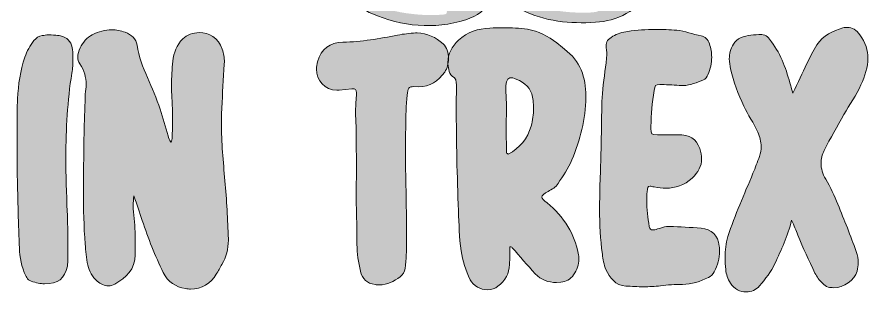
# Model space of a CAD drawing. Header units: inches. Extents: x 263 to 817, y -897 to -183.
# Drawn here: x 263 to 817, y -897 to -719 of the extents above; entities that cross this region are included whole.
import ezdxf

# ---------------------------------------------------------------- set-up
doc = ezdxf.new("R2010")
doc.units = ezdxf.units.IN
doc.header["$MEASUREMENT"] = 0
doc.layers.add('Layer 1', color=7, linetype='Continuous')

# ---------------------------------------------------------------- blocks, each defined once
blk = doc.blocks.new('block 5')
at = {"layer": 'Layer 1', "true_color": 0x231f20}
h = blk.add_hatch(color=250, dxfattribs=at)
h.dxf.hatch_style = 2
edge = h.paths.add_edge_path()
edge.add_spline(control_points=[(272.43, -890.33), (270.01, -889.44), (268.93, -886.93), (268.04, -884.6), (265.62, -878.78), (264.9, -872.51), (264.72, -866.33), (264.1, -850.39), (263.83, -834.45), (263.38, -818.96), (263.38, -818.96), (263.29, -789.49), (263.29, -789.49), (263.29, -783.58), (263.38, -777.67), (263.65, -771.76), (264.1, -762.54), (265.35, -753.49), (268.4, -744.72), (269.83, -740.78), (271.71, -737.2), (274.31, -733.97), (275.74, -732.18), (277.44, -731.1), (279.59, -730.75), (281.02, -730.48), (282.37, -730.3), (283.71, -730.3), (288.99, -730.3), (291.05, -730.66), (293.02, -731.37), (296.87, -732.72), (299.02, -735.76), (299.38, -739.88), (299.56, -741.85), (299.65, -743.91), (299.65, -745.88), (299.65, -749.02), (299.47, -752.15), (298.93, -755.1), (296.07, -773.2), (295.08, -791.37), (295.08, -809.56), (295.08, -821.38), (295.44, -833.2), (295.98, -845.02), (296.25, -850.39), (296.25, -855.86), (296.25, -861.23), (296.25, -861.23), (296.25, -877.53), (296.25, -877.53), (296.25, -878.51), (296.25, -879.59), (296.07, -880.48), (294.28, -888.81), (290.16, -892.03), (281.11, -892.03), (278.61, -892.03), (275.65, -891.41), (272.43, -890.33)], knot_values=[0, 0, 0, 0, 1, 1, 1, 2, 2, 2, 3, 3, 3, 4, 4, 4, 5, 5, 5, 6, 6, 6, 7, 7, 7, 8, 8, 8, 9, 9, 9, 10, 10, 10, 11, 11, 11, 12, 12, 12, 13, 13, 13, 14, 14, 14, 15, 15, 15, 16, 16, 16, 17, 17, 17, 18, 18, 18, 19, 19, 19, 20, 20, 20, 20], degree=3, periodic=1)
h = blk.add_hatch(color=250, dxfattribs=at)
h.dxf.hatch_style = 2
edge = h.paths.add_edge_path()
edge.add_spline(control_points=[(372.9, -895.17), (366.45, -894), (361.44, -890.96), (358.39, -884.69), (353.11, -873.76), (348.54, -862.57), (344.78, -850.93), (343.08, -845.56), (341.29, -840.18), (339.23, -834.9), (338.96, -837.05), (338.87, -839.11), (338.87, -841.17), (338.87, -843.94), (339.05, -846.72), (339.41, -849.5), (340.13, -855.32), (340.21, -861.05), (340.21, -866.87), (340.21, -866.87), (340.21, -873.14), (340.21, -873.14), (340.13, -882.72), (334.21, -888), (326.87, -892.21), (325.53, -893.02), (324.09, -893.38), (322.75, -893.38), (320.15, -893.38), (317.65, -892.12), (315.41, -890.33), (312.09, -887.65), (310.39, -883.89), (309.41, -879.86), (308.15, -875.38), (307.98, -870.72), (307.62, -866.15), (306.72, -854.78), (306.45, -843.41), (306.45, -831.94), (306.45, -820.57), (306.72, -809.11), (306.81, -797.73), (306.9, -789.67), (307.26, -781.7), (307.53, -773.64), (307.53, -773.64), (307.53, -770.78), (307.53, -770.78), (307.53, -770.78), (307.62, -768.72), (307.62, -768.72), (307.98, -766.57), (308.24, -764.51), (308.24, -762.54), (308.24, -757.88), (307.08, -753.4), (304.12, -749.11), (303.23, -747.76), (302.78, -746.24), (302.78, -744.63), (302.78, -742.66), (303.41, -740.6), (304.39, -738.72), (306.18, -735.13), (308.69, -731.91), (312.27, -730.12), (316.39, -728.06), (320.6, -726.99), (324.9, -726.99), (327.77, -726.99), (330.72, -727.43), (333.68, -728.6), (337.71, -730.03), (340.75, -732.9), (341.38, -736.93), (343.71, -751.79), (351.86, -764.42), (356.33, -778.48), (358.22, -784.21), (359.83, -790.12), (361.53, -795.94), (361.98, -797.29), (362.34, -798.63), (363.23, -799.97), (364.13, -798.99), (364.22, -797.91), (364.22, -796.84), (364.22, -796.84), (364.22, -795.49), (364.22, -795.49), (364.39, -791.73), (364.48, -787.97), (364.48, -784.12), (364.48, -779.91), (364.3, -775.7), (364.04, -771.4), (363.86, -768.63), (363.77, -765.85), (363.77, -762.99), (363.77, -757.79), (364.13, -752.51), (364.66, -747.31), (365.29, -741.85), (366.99, -736.84), (371.11, -732.81), (373.8, -730.21), (377.74, -728.78), (381.86, -728.78), (388.04, -728.78), (394.4, -732.09), (396.72, -739.61), (397.62, -742.3), (398.16, -745.08), (398.16, -747.85), (398.16, -747.85), (398.07, -749.29), (398.07, -749.29), (397.53, -758.87), (396.9, -768.36), (396.45, -777.85), (396.28, -781.17), (396.19, -784.39), (396.19, -787.61), (396.19, -800.15), (397.44, -812.6), (398.51, -825.05), (399.68, -837.59), (400.22, -850.21), (400.75, -862.84), (400.75, -862.84), (400.75, -863.74), (400.75, -863.74), (400.75, -869.29), (399.32, -874.57), (396.55, -879.41), (395.38, -881.56), (394.13, -883.7), (392.87, -885.85), (389.56, -891.77), (383.02, -895.44), (376.22, -895.44), (375.14, -895.44), (374.07, -895.35), (372.9, -895.17)], knot_values=[0, 0, 0, 0, 1, 1, 1, 2, 2, 2, 3, 3, 3, 4, 4, 4, 5, 5, 5, 6, 6, 6, 7, 7, 7, 8, 8, 8, 9, 9, 9, 10, 10, 10, 11, 11, 11, 12, 12, 12, 13, 13, 13, 14, 14, 14, 15, 15, 15, 16, 16, 16, 17, 17, 17, 18, 18, 18, 19, 19, 19, 20, 20, 20, 21, 21, 21, 22, 22, 22, 23, 23, 23, 24, 24, 24, 25, 25, 25, 26, 26, 26, 27, 27, 27, 28, 28, 28, 29, 29, 29, 30, 30, 30, 31, 31, 31, 32, 32, 32, 33, 33, 33, 34, 34, 34, 35, 35, 35, 36, 36, 36, 37, 37, 37, 38, 38, 38, 39, 39, 39, 40, 40, 40, 41, 41, 41, 42, 42, 42, 43, 43, 43, 44, 44, 44, 45, 45, 45, 46, 46, 46, 47, 47, 47, 48, 48, 48, 48], degree=3, periodic=1)
h = blk.add_hatch(color=250, dxfattribs=at)
h.dxf.hatch_style = 2
edge = h.paths.add_edge_path()
edge.add_spline(control_points=[(496.12, -892.48), (490.93, -891.68), (487.79, -888.99), (486.63, -883.89), (485.37, -878.06), (484.39, -872.24), (484.39, -866.33), (484.3, -854.33), (483.85, -842.33), (483.85, -830.78), (483.85, -830.78), (484.03, -819.05), (484.03, -819.05), (483.94, -805.88), (483.94, -793.79), (483.49, -781.61), (483.49, -781.61), (483.49, -779.55), (483.49, -779.55), (483.49, -775.79), (483.85, -772.03), (484.12, -768.36), (484.12, -768.36), (484.12, -767.82), (484.12, -767.82), (484.12, -765.94), (483.22, -765.23), (481.52, -765.23), (481.52, -765.23), (480.98, -765.23), (480.98, -765.23), (480.98, -765.23), (472.75, -766.12), (472.75, -766.12), (472.75, -766.12), (471.31, -766.21), (471.31, -766.21), (463.34, -766.21), (458.06, -759.94), (458.06, -752.51), (458.06, -750.9), (458.33, -749.29), (458.78, -747.67), (461.19, -739.43), (466.66, -735.05), (475.25, -734.96), (487.34, -734.78), (499.08, -732.72), (510.81, -730.39), (514.75, -729.67), (518.6, -729.22), (522.54, -728.95), (522.54, -728.95), (523.61, -728.95), (523.61, -728.95), (530.15, -728.95), (535.61, -732), (540.36, -736.12), (542.78, -738.18), (543.94, -741.94), (543.94, -745.7), (543.94, -748.84), (543.05, -752.15), (541.43, -754.39), (537.14, -760.3), (531.94, -763.97), (524.42, -763.97), (524.42, -763.97), (521.46, -763.88), (521.46, -763.88), (517.97, -763.88), (517.43, -764.96), (516.99, -769.34), (516.18, -776.15), (516.27, -783.14), (516.09, -789.94), (516, -794.78), (515.91, -799.52), (515.91, -804.36), (515.91, -822.54), (516.63, -840.63), (516.63, -858.81), (516.63, -863.65), (516.54, -868.39), (516.45, -873.23), (516.36, -876.18), (516.27, -879.05), (515.64, -882), (515.19, -884.24), (514.21, -886.12), (512.51, -887.38), (508.39, -890.51), (504.09, -892.75), (498.99, -892.75), (498.09, -892.75), (497.11, -892.66), (496.12, -892.48)], knot_values=[0, 0, 0, 0, 1, 1, 1, 2, 2, 2, 3, 3, 3, 4, 4, 4, 5, 5, 5, 6, 6, 6, 7, 7, 7, 8, 8, 8, 9, 9, 9, 10, 10, 10, 11, 11, 11, 12, 12, 12, 13, 13, 13, 14, 14, 14, 15, 15, 15, 16, 16, 16, 17, 17, 17, 18, 18, 18, 19, 19, 19, 20, 20, 20, 21, 21, 21, 22, 22, 22, 23, 23, 23, 24, 24, 24, 25, 25, 25, 26, 26, 26, 27, 27, 27, 28, 28, 28, 29, 29, 29, 30, 30, 30, 31, 31, 31, 32, 32, 32, 32], degree=3, periodic=1)
h = blk.add_hatch(color=250, dxfattribs=at)
h.dxf.hatch_style = 2
edge = h.paths.add_edge_path()
edge.add_spline(control_points=[(558, -889.35), (555.13, -883.35), (553.16, -877.08), (552.17, -870.54), (550.83, -861.94), (550.74, -853.26), (550.38, -844.57), (549.49, -822), (548.95, -799.43), (548.95, -776.87), (548.95, -776.87), (549.04, -762.81), (549.04, -762.81), (549.04, -760.48), (548.95, -758.24), (546.35, -756.98), (544.83, -756.18), (544.38, -754.39), (544.03, -752.78), (543.67, -751.17), (543.49, -749.64), (543.49, -748.21), (543.49, -742.57), (546.09, -737.82), (550.47, -733.7), (556.12, -728.51), (563.19, -726.09), (570.71, -725.82), (573.67, -725.73), (576.53, -725.64), (579.49, -725.64), (584.77, -725.64), (590.06, -725.91), (595.25, -726.63), (602.24, -727.61), (608.6, -731.19), (614.33, -735.4), (616.03, -736.66), (617.46, -738.27), (619.25, -739.52), (629.82, -747.04), (633.22, -757.97), (633.22, -769.97), (633.22, -769.97), (633.22, -770.96), (633.22, -770.96), (633.04, -785.02), (629.55, -798.54), (624.18, -811.53), (621.94, -817.08), (618.27, -821.82), (615.22, -826.84), (613.79, -829.35), (611.1, -830.51), (608.68, -831.94), (606, -833.47), (604.65, -834.45), (604.65, -835.62), (604.65, -836.6), (605.82, -837.76), (608.06, -839.47), (613.61, -843.67), (617.82, -848.96), (621.58, -854.87), (624.98, -860.24), (626.95, -866.06), (628.3, -872.15), (628.57, -873.41), (628.65, -874.66), (628.65, -875.83), (628.65, -879.5), (627.58, -882.99), (625.25, -886.21), (623.19, -889.08), (620.33, -890.69), (617.01, -890.96), (617.01, -890.96), (614.15, -891.14), (614.15, -891.14), (608.95, -891.14), (604.03, -889.62), (600.27, -885.5), (595.16, -879.94), (590.33, -874.21), (585.31, -868.57), (585.13, -868.3), (584.95, -867.95), (584.42, -867.95), (584.42, -867.95), (583.7, -868.03), (583.7, -868.03), (583.7, -868.03), (583.7, -873.68), (583.7, -873.68), (583.7, -875.64), (583.7, -877.53), (583.61, -879.5), (583.34, -885.32), (580.92, -889.88), (576.09, -893.65), (574.21, -895.17), (571.79, -895.89), (569.37, -895.89), (564.71, -895.89), (559.97, -893.38), (558, -889.35)], knot_values=[0, 0, 0, 0, 1, 1, 1, 2, 2, 2, 3, 3, 3, 4, 4, 4, 5, 5, 5, 6, 6, 6, 7, 7, 7, 8, 8, 8, 9, 9, 9, 10, 10, 10, 11, 11, 11, 12, 12, 12, 13, 13, 13, 14, 14, 14, 15, 15, 15, 16, 16, 16, 17, 17, 17, 18, 18, 18, 19, 19, 19, 20, 20, 20, 21, 21, 21, 22, 22, 22, 23, 23, 23, 24, 24, 24, 25, 25, 25, 26, 26, 26, 27, 27, 27, 28, 28, 28, 29, 29, 29, 30, 30, 30, 31, 31, 31, 32, 32, 32, 33, 33, 33, 34, 34, 34, 35, 35, 35, 35], degree=3, periodic=1)
edge = h.paths.add_edge_path()
edge.add_spline(control_points=[(597.67, -789.49), (598.74, -785.73), (599.19, -781.97), (599.19, -778.03), (599.19, -776.33), (599.1, -774.63), (598.92, -772.93), (598.47, -766.66), (595.34, -762.63), (589.97, -759.94), (587.64, -758.78), (585.94, -758.15), (584.59, -758.15), (582.18, -758.15), (581.28, -760.3), (581.19, -764.96), (581.19, -768.99), (581.64, -773.02), (581.64, -777.14), (581.64, -777.14), (581.46, -790.57), (581.46, -790.57), (581.46, -790.57), (581.55, -807.14), (581.55, -807.14), (582, -807.31), (582.44, -807.49), (582.8, -807.76), (590.24, -803.73), (595.34, -797.73), (597.67, -789.49)], knot_values=[0, 0, 0, 0, 1, 1, 1, 2, 2, 2, 3, 3, 3, 4, 4, 4, 5, 5, 5, 6, 6, 6, 7, 7, 7, 8, 8, 8, 9, 9, 9, 10, 10, 10, 10], degree=3, periodic=1)
h = blk.add_hatch(color=250, dxfattribs=at)
h.dxf.hatch_style = 2
edge = h.paths.add_edge_path()
edge.add_spline(control_points=[(659.19, -893.47), (652.38, -893.02), (648.8, -888.18), (646.29, -882.72), (644.86, -879.59), (644.5, -876.09), (643.96, -872.69), (642.62, -863.11), (642.17, -853.53), (642.17, -843.32), (642.17, -831.59), (642.71, -818.96), (643.16, -804.63), (643.42, -796.66), (643.16, -782.51), (643.96, -768.36), (644.41, -760.66), (646.11, -753.14), (646.65, -745.43), (646.74, -744.36), (646.92, -743.37), (646.92, -742.3), (646.92, -741.76), (646.83, -741.13), (646.74, -740.51), (646.47, -739.43), (646.38, -738.45), (646.38, -737.55), (646.38, -734.78), (647.63, -732.98), (650.68, -731.19), (653.72, -729.4), (657.04, -728.51), (660.44, -727.97), (666.35, -727.07), (672.44, -726.72), (678.44, -726.72), (683.1, -726.72), (687.67, -726.9), (692.32, -727.25), (697.69, -727.61), (702.8, -729.94), (708.17, -730.84), (710.95, -731.37), (712.65, -733.34), (713.55, -736.03), (714.62, -738.99), (715.07, -741.85), (715.07, -744.72), (715.07, -748.57), (714.17, -752.42), (712.56, -756.18), (712.02, -757.52), (711.13, -758.96), (709.78, -759.49), (705.4, -761.01), (701.19, -763.16), (696.44, -763.16), (696.44, -763.16), (695.64, -763.16), (695.64, -763.16), (691.25, -762.9), (686.86, -762.63), (682.38, -762.54), (682.38, -762.54), (681.4, -762.54), (681.4, -762.54), (678.44, -762.54), (678.08, -763.08), (677.64, -766.48), (676.29, -774.18), (675.58, -781.97), (675.58, -789.76), (675.58, -789.76), (675.58, -791.02), (675.58, -791.02), (675.66, -794.87), (675.75, -794.96), (679.87, -795.14), (679.87, -795.14), (685.96, -795.23), (685.96, -795.23), (685.96, -795.23), (692.95, -795.14), (692.95, -795.14), (700.92, -795.14), (704.86, -797.64), (707.28, -804.18), (708.17, -806.51), (708.53, -808.75), (708.53, -810.81), (708.53, -815.47), (706.38, -819.59), (702.44, -823.26), (697.25, -828), (691.43, -829.88), (685.25, -829.88), (682.83, -829.88), (680.23, -829.61), (677.72, -829.08), (676.47, -828.81), (675.66, -828.63), (674.95, -828.63), (673.51, -828.63), (673.25, -829.53), (673.07, -832.21), (672.89, -834.09), (672.8, -835.97), (672.8, -837.85), (672.8, -843.5), (673.43, -849.14), (674.5, -854.69), (674.77, -856.48), (675.66, -857.02), (676.83, -857.02), (677.19, -857.02), (677.54, -857.02), (677.99, -856.93), (679.25, -856.57), (680.59, -856.21), (681.75, -855.76), (683.45, -855.14), (685.25, -854.69), (687.04, -854.69), (687.04, -854.69), (687.58, -854.69), (687.58, -854.69), (694.47, -855.05), (701.28, -855.23), (708.17, -855.94), (715.16, -856.57), (719.1, -860.6), (719.99, -867.5), (720.08, -868.66), (720.17, -869.73), (720.17, -870.9), (720.17, -875.56), (718.92, -879.94), (716.68, -884.15), (715.88, -885.77), (714.62, -887.11), (712.92, -887.92), (707.64, -890.6), (701.99, -892.39), (695.99, -892.39), (691.16, -892.39), (686.5, -892.75), (681.75, -893.29), (678.08, -893.74), (674.41, -893.91), (670.83, -893.91), (666.89, -893.91), (663.04, -893.74), (659.19, -893.47)], knot_values=[0, 0, 0, 0, 1, 1, 1, 2, 2, 2, 3, 3, 3, 4, 4, 4, 5, 5, 5, 6, 6, 6, 7, 7, 7, 8, 8, 8, 9, 9, 9, 10, 10, 10, 11, 11, 11, 12, 12, 12, 13, 13, 13, 14, 14, 14, 15, 15, 15, 16, 16, 16, 17, 17, 17, 18, 18, 18, 19, 19, 19, 20, 20, 20, 21, 21, 21, 22, 22, 22, 23, 23, 23, 24, 24, 24, 25, 25, 25, 26, 26, 26, 27, 27, 27, 28, 28, 28, 29, 29, 29, 30, 30, 30, 31, 31, 31, 32, 32, 32, 33, 33, 33, 34, 34, 34, 35, 35, 35, 36, 36, 36, 37, 37, 37, 38, 38, 38, 39, 39, 39, 40, 40, 40, 41, 41, 41, 42, 42, 42, 43, 43, 43, 44, 44, 44, 45, 45, 45, 46, 46, 46, 47, 47, 47, 48, 48, 48, 49, 49, 49, 50, 50, 50, 51, 51, 51, 51], degree=3, periodic=1)
h = blk.add_hatch(color=250, dxfattribs=at)
h.dxf.hatch_style = 2
edge = h.paths.add_edge_path()
edge.add_spline(control_points=[(727.24, -891.59), (725.54, -888.81), (724.56, -885.95), (724.2, -882.81), (723.93, -880.12), (723.75, -877.44), (723.75, -874.75), (723.75, -870.27), (724.29, -865.8), (725.63, -861.32), (730.11, -847.26), (736.2, -833.82), (741.93, -820.21), (743.45, -816.54), (744.79, -812.87), (746.14, -809.2), (746.86, -806.96), (747.21, -804.9), (747.21, -802.84), (747.21, -799.62), (746.5, -796.57), (745.06, -793.44), (742.47, -787.53), (738.62, -782.33), (735.93, -776.51), (732.35, -768.81), (729.21, -760.84), (727.33, -752.42), (726.89, -750.18), (726.53, -748.03), (726.53, -745.79), (726.53, -742.57), (727.24, -739.35), (729.21, -736.3), (730.38, -734.42), (731.81, -732.98), (733.87, -732.09), (738.26, -730.3), (742.83, -730.12), (747.39, -730.03), (747.39, -730.03), (747.57, -730.03), (747.57, -730.03), (750.53, -730.03), (752.32, -732.36), (753.93, -734.69), (760.38, -743.28), (763.69, -753.22), (766.47, -763.34), (766.74, -764.6), (767.18, -765.85), (767.81, -768.18), (771.12, -761.2), (774.17, -755.1), (777.04, -748.93), (778.92, -744.72), (780.98, -740.6), (783.48, -736.75), (787.51, -730.57), (793.69, -727.61), (800.41, -725.73), (801.39, -725.46), (802.38, -725.37), (803.18, -725.37), (806.5, -725.37), (809.19, -727.16), (811.43, -730.21), (815.19, -735.22), (816.71, -740.33), (816.71, -745.43), (816.71, -751.17), (814.74, -756.98), (812.14, -762.81), (809.19, -769.61), (804.62, -775.52), (801.03, -781.97), (796.74, -789.76), (792.26, -797.37), (788.23, -805.35), (786.89, -808.12), (786.17, -810.9), (786.17, -813.76), (786.17, -817.08), (787.16, -820.57), (789.21, -823.97), (792.35, -829.17), (794.86, -834.81), (797.1, -840.36), (801.22, -850.57), (805.51, -860.69), (809.01, -871.08), (809.9, -873.59), (810.35, -876), (810.35, -878.51), (810.35, -880.21), (810.17, -881.92), (809.63, -883.7), (808.02, -889.88), (800.86, -894.54), (794.32, -894.54), (793.16, -894.54), (791.99, -894.45), (790.83, -894.1), (789.39, -893.65), (788.23, -892.75), (787.16, -891.68), (785.18, -889.71), (783.39, -887.56), (782.23, -885.05), (778.38, -876.81), (774.26, -868.75), (771.12, -860.33), (769.96, -857.29), (768.62, -854.33), (767.01, -850.66), (764.59, -861.23), (760.29, -870), (756.17, -878.87), (753.75, -884.24), (749.99, -888.9), (746.14, -893.38), (743.9, -896.06), (740.76, -897.32), (737.54, -897.32), (733.6, -897.32), (729.57, -895.35), (727.24, -891.59)], knot_values=[0, 0, 0, 0, 1, 1, 1, 2, 2, 2, 3, 3, 3, 4, 4, 4, 5, 5, 5, 6, 6, 6, 7, 7, 7, 8, 8, 8, 9, 9, 9, 10, 10, 10, 11, 11, 11, 12, 12, 12, 13, 13, 13, 14, 14, 14, 15, 15, 15, 16, 16, 16, 17, 17, 17, 18, 18, 18, 19, 19, 19, 20, 20, 20, 21, 21, 21, 22, 22, 22, 23, 23, 23, 24, 24, 24, 25, 25, 25, 26, 26, 26, 27, 27, 27, 28, 28, 28, 29, 29, 29, 30, 30, 30, 31, 31, 31, 32, 32, 32, 33, 33, 33, 34, 34, 34, 35, 35, 35, 36, 36, 36, 37, 37, 37, 38, 38, 38, 39, 39, 39, 40, 40, 40, 41, 41, 41, 42, 42, 42, 42], degree=3, periodic=1)
at = {"layer": 'Layer 1', "lineweight": 0}
for points, knots in [([(272.43, -890.33), (270.01, -889.44), (268.93, -886.93), (268.04, -884.6), (265.62, -878.78), (264.9, -872.51), (264.72, -866.33), (264.1, -850.39), (263.83, -834.45), (263.38, -818.96), (263.38, -818.96), (263.29, -789.49), (263.29, -789.49), (263.29, -783.58), (263.38, -777.67), (263.65, -771.76), (264.1, -762.54), (265.35, -753.49), (268.4, -744.72), (269.83, -740.78), (271.71, -737.2), (274.31, -733.97), (275.74, -732.18), (277.44, -731.1), (279.59, -730.75), (281.02, -730.48), (282.37, -730.3), (283.71, -730.3), (288.99, -730.3), (291.05, -730.66), (293.02, -731.37), (296.87, -732.72), (299.02, -735.76), (299.38, -739.88), (299.56, -741.85), (299.65, -743.91), (299.65, -745.88), (299.65, -749.02), (299.47, -752.15), (298.93, -755.1), (296.07, -773.2), (295.08, -791.37), (295.08, -809.56), (295.08, -821.38), (295.44, -833.2), (295.98, -845.02), (296.25, -850.39), (296.25, -855.86), (296.25, -861.23), (296.25, -861.23), (296.25, -877.53), (296.25, -877.53), (296.25, -878.51), (296.25, -879.59), (296.07, -880.48), (294.28, -888.81), (290.16, -892.03), (281.11, -892.03), (278.61, -892.03), (275.65, -891.41), (272.43, -890.33)], [0, 0, 0, 0, 1, 1, 1, 2, 2, 2, 3, 3, 3, 4, 4, 4, 5, 5, 5, 6, 6, 6, 7, 7, 7, 8, 8, 8, 9, 9, 9, 10, 10, 10, 11, 11, 11, 12, 12, 12, 13, 13, 13, 14, 14, 14, 15, 15, 15, 16, 16, 16, 17, 17, 17, 18, 18, 18, 19, 19, 19, 20, 20, 20, 20]), ([(372.9, -895.17), (366.45, -894), (361.44, -890.96), (358.39, -884.69), (353.11, -873.76), (348.54, -862.57), (344.78, -850.93), (343.08, -845.56), (341.29, -840.18), (339.23, -834.9), (338.96, -837.05), (338.87, -839.11), (338.87, -841.17), (338.87, -843.94), (339.05, -846.72), (339.41, -849.5), (340.13, -855.32), (340.21, -861.05), (340.21, -866.87), (340.21, -866.87), (340.21, -873.14), (340.21, -873.14), (340.13, -882.72), (334.21, -888), (326.87, -892.21), (325.53, -893.02), (324.09, -893.38), (322.75, -893.38), (320.15, -893.38), (317.65, -892.12), (315.41, -890.33), (312.09, -887.65), (310.39, -883.89), (309.41, -879.86), (308.15, -875.38), (307.98, -870.72), (307.62, -866.15), (306.72, -854.78), (306.45, -843.41), (306.45, -831.94), (306.45, -820.57), (306.72, -809.11), (306.81, -797.73), (306.9, -789.67), (307.26, -781.7), (307.53, -773.64), (307.53, -773.64), (307.53, -770.78), (307.53, -770.78), (307.53, -770.78), (307.62, -768.72), (307.62, -768.72), (307.98, -766.57), (308.24, -764.51), (308.24, -762.54), (308.24, -757.88), (307.08, -753.4), (304.12, -749.11), (303.23, -747.76), (302.78, -746.24), (302.78, -744.63), (302.78, -742.66), (303.41, -740.6), (304.39, -738.72), (306.18, -735.13), (308.69, -731.91), (312.27, -730.12), (316.39, -728.06), (320.6, -726.99), (324.9, -726.99), (327.77, -726.99), (330.72, -727.43), (333.68, -728.6), (337.71, -730.03), (340.75, -732.9), (341.38, -736.93), (343.71, -751.79), (351.86, -764.42), (356.33, -778.48), (358.22, -784.21), (359.83, -790.12), (361.53, -795.94), (361.98, -797.29), (362.34, -798.63), (363.23, -799.97), (364.13, -798.99), (364.22, -797.91), (364.22, -796.84), (364.22, -796.84), (364.22, -795.49), (364.22, -795.49), (364.39, -791.73), (364.48, -787.97), (364.48, -784.12), (364.48, -779.91), (364.3, -775.7), (364.04, -771.4), (363.86, -768.63), (363.77, -765.85), (363.77, -762.99), (363.77, -757.79), (364.13, -752.51), (364.66, -747.31), (365.29, -741.85), (366.99, -736.84), (371.11, -732.81), (373.8, -730.21), (377.74, -728.78), (381.86, -728.78), (388.04, -728.78), (394.4, -732.09), (396.72, -739.61), (397.62, -742.3), (398.16, -745.08), (398.16, -747.85), (398.16, -747.85), (398.07, -749.29), (398.07, -749.29), (397.53, -758.87), (396.9, -768.36), (396.45, -777.85), (396.28, -781.17), (396.19, -784.39), (396.19, -787.61), (396.19, -800.15), (397.44, -812.6), (398.51, -825.05), (399.68, -837.59), (400.22, -850.21), (400.75, -862.84), (400.75, -862.84), (400.75, -863.74), (400.75, -863.74), (400.75, -869.29), (399.32, -874.57), (396.55, -879.41), (395.38, -881.56), (394.13, -883.7), (392.87, -885.85), (389.56, -891.77), (383.02, -895.44), (376.22, -895.44), (375.14, -895.44), (374.07, -895.35), (372.9, -895.17)], [0, 0, 0, 0, 1, 1, 1, 2, 2, 2, 3, 3, 3, 4, 4, 4, 5, 5, 5, 6, 6, 6, 7, 7, 7, 8, 8, 8, 9, 9, 9, 10, 10, 10, 11, 11, 11, 12, 12, 12, 13, 13, 13, 14, 14, 14, 15, 15, 15, 16, 16, 16, 17, 17, 17, 18, 18, 18, 19, 19, 19, 20, 20, 20, 21, 21, 21, 22, 22, 22, 23, 23, 23, 24, 24, 24, 25, 25, 25, 26, 26, 26, 27, 27, 27, 28, 28, 28, 29, 29, 29, 30, 30, 30, 31, 31, 31, 32, 32, 32, 33, 33, 33, 34, 34, 34, 35, 35, 35, 36, 36, 36, 37, 37, 37, 38, 38, 38, 39, 39, 39, 40, 40, 40, 41, 41, 41, 42, 42, 42, 43, 43, 43, 44, 44, 44, 45, 45, 45, 46, 46, 46, 47, 47, 47, 48, 48, 48, 48]), ([(496.12, -892.48), (490.93, -891.68), (487.79, -888.99), (486.63, -883.89), (485.37, -878.06), (484.39, -872.24), (484.39, -866.33), (484.3, -854.33), (483.85, -842.33), (483.85, -830.78), (483.85, -830.78), (484.03, -819.05), (484.03, -819.05), (483.94, -805.88), (483.94, -793.79), (483.49, -781.61), (483.49, -781.61), (483.49, -779.55), (483.49, -779.55), (483.49, -775.79), (483.85, -772.03), (484.12, -768.36), (484.12, -768.36), (484.12, -767.82), (484.12, -767.82), (484.12, -765.94), (483.22, -765.23), (481.52, -765.23), (481.52, -765.23), (480.98, -765.23), (480.98, -765.23), (480.98, -765.23), (472.75, -766.12), (472.75, -766.12), (472.75, -766.12), (471.31, -766.21), (471.31, -766.21), (463.34, -766.21), (458.06, -759.94), (458.06, -752.51), (458.06, -750.9), (458.33, -749.29), (458.78, -747.67), (461.19, -739.43), (466.66, -735.05), (475.25, -734.96), (487.34, -734.78), (499.08, -732.72), (510.81, -730.39), (514.75, -729.67), (518.6, -729.22), (522.54, -728.95), (522.54, -728.95), (523.61, -728.95), (523.61, -728.95), (530.15, -728.95), (535.61, -732), (540.36, -736.12), (542.78, -738.18), (543.94, -741.94), (543.94, -745.7), (543.94, -748.84), (543.05, -752.15), (541.43, -754.39), (537.14, -760.3), (531.94, -763.97), (524.42, -763.97), (524.42, -763.97), (521.46, -763.88), (521.46, -763.88), (517.97, -763.88), (517.43, -764.96), (516.99, -769.34), (516.18, -776.15), (516.27, -783.14), (516.09, -789.94), (516, -794.78), (515.91, -799.52), (515.91, -804.36), (515.91, -822.54), (516.63, -840.63), (516.63, -858.81), (516.63, -863.65), (516.54, -868.39), (516.45, -873.23), (516.36, -876.18), (516.27, -879.05), (515.64, -882), (515.19, -884.24), (514.21, -886.12), (512.51, -887.38), (508.39, -890.51), (504.09, -892.75), (498.99, -892.75), (498.09, -892.75), (497.11, -892.66), (496.12, -892.48)], [0, 0, 0, 0, 1, 1, 1, 2, 2, 2, 3, 3, 3, 4, 4, 4, 5, 5, 5, 6, 6, 6, 7, 7, 7, 8, 8, 8, 9, 9, 9, 10, 10, 10, 11, 11, 11, 12, 12, 12, 13, 13, 13, 14, 14, 14, 15, 15, 15, 16, 16, 16, 17, 17, 17, 18, 18, 18, 19, 19, 19, 20, 20, 20, 21, 21, 21, 22, 22, 22, 23, 23, 23, 24, 24, 24, 25, 25, 25, 26, 26, 26, 27, 27, 27, 28, 28, 28, 29, 29, 29, 30, 30, 30, 31, 31, 31, 32, 32, 32, 32]), ([(558, -889.35), (555.13, -883.35), (553.16, -877.08), (552.17, -870.54), (550.83, -861.94), (550.74, -853.26), (550.38, -844.57), (549.49, -822), (548.95, -799.43), (548.95, -776.87), (548.95, -776.87), (549.04, -762.81), (549.04, -762.81), (549.04, -760.48), (548.95, -758.24), (546.35, -756.98), (544.83, -756.18), (544.38, -754.39), (544.03, -752.78), (543.67, -751.17), (543.49, -749.64), (543.49, -748.21), (543.49, -742.57), (546.09, -737.82), (550.47, -733.7), (556.12, -728.51), (563.19, -726.09), (570.71, -725.82), (573.67, -725.73), (576.53, -725.64), (579.49, -725.64), (584.77, -725.64), (590.06, -725.91), (595.25, -726.63), (602.24, -727.61), (608.6, -731.19), (614.33, -735.4), (616.03, -736.66), (617.46, -738.27), (619.25, -739.52), (629.82, -747.04), (633.22, -757.97), (633.22, -769.97), (633.22, -769.97), (633.22, -770.96), (633.22, -770.96), (633.04, -785.02), (629.55, -798.54), (624.18, -811.53), (621.94, -817.08), (618.27, -821.82), (615.22, -826.84), (613.79, -829.35), (611.1, -830.51), (608.68, -831.94), (606, -833.47), (604.65, -834.45), (604.65, -835.62), (604.65, -836.6), (605.82, -837.76), (608.06, -839.47), (613.61, -843.67), (617.82, -848.96), (621.58, -854.87), (624.98, -860.24), (626.95, -866.06), (628.3, -872.15), (628.57, -873.41), (628.65, -874.66), (628.65, -875.83), (628.65, -879.5), (627.58, -882.99), (625.25, -886.21), (623.19, -889.08), (620.33, -890.69), (617.01, -890.96), (617.01, -890.96), (614.15, -891.14), (614.15, -891.14), (608.95, -891.14), (604.03, -889.62), (600.27, -885.5), (595.16, -879.94), (590.33, -874.21), (585.31, -868.57), (585.13, -868.3), (584.95, -867.95), (584.42, -867.95), (584.42, -867.95), (583.7, -868.03), (583.7, -868.03), (583.7, -868.03), (583.7, -873.68), (583.7, -873.68), (583.7, -875.64), (583.7, -877.53), (583.61, -879.5), (583.34, -885.32), (580.92, -889.88), (576.09, -893.65), (574.21, -895.17), (571.79, -895.89), (569.37, -895.89), (564.71, -895.89), (559.97, -893.38), (558, -889.35)], [0, 0, 0, 0, 1, 1, 1, 2, 2, 2, 3, 3, 3, 4, 4, 4, 5, 5, 5, 6, 6, 6, 7, 7, 7, 8, 8, 8, 9, 9, 9, 10, 10, 10, 11, 11, 11, 12, 12, 12, 13, 13, 13, 14, 14, 14, 15, 15, 15, 16, 16, 16, 17, 17, 17, 18, 18, 18, 19, 19, 19, 20, 20, 20, 21, 21, 21, 22, 22, 22, 23, 23, 23, 24, 24, 24, 25, 25, 25, 26, 26, 26, 27, 27, 27, 28, 28, 28, 29, 29, 29, 30, 30, 30, 31, 31, 31, 32, 32, 32, 33, 33, 33, 34, 34, 34, 35, 35, 35, 35]), ([(659.19, -893.47), (652.38, -893.02), (648.8, -888.18), (646.29, -882.72), (644.86, -879.59), (644.5, -876.09), (643.96, -872.69), (642.62, -863.11), (642.17, -853.53), (642.17, -843.32), (642.17, -831.59), (642.71, -818.96), (643.16, -804.63), (643.42, -796.66), (643.16, -782.51), (643.96, -768.36), (644.41, -760.66), (646.11, -753.14), (646.65, -745.43), (646.74, -744.36), (646.92, -743.37), (646.92, -742.3), (646.92, -741.76), (646.83, -741.13), (646.74, -740.51), (646.47, -739.43), (646.38, -738.45), (646.38, -737.55), (646.38, -734.78), (647.63, -732.98), (650.68, -731.19), (653.72, -729.4), (657.04, -728.51), (660.44, -727.97), (666.35, -727.07), (672.44, -726.72), (678.44, -726.72), (683.1, -726.72), (687.67, -726.9), (692.32, -727.25), (697.69, -727.61), (702.8, -729.94), (708.17, -730.84), (710.95, -731.37), (712.65, -733.34), (713.55, -736.03), (714.62, -738.99), (715.07, -741.85), (715.07, -744.72), (715.07, -748.57), (714.17, -752.42), (712.56, -756.18), (712.02, -757.52), (711.13, -758.96), (709.78, -759.49), (705.4, -761.01), (701.19, -763.16), (696.44, -763.16), (696.44, -763.16), (695.64, -763.16), (695.64, -763.16), (691.25, -762.9), (686.86, -762.63), (682.38, -762.54), (682.38, -762.54), (681.4, -762.54), (681.4, -762.54), (678.44, -762.54), (678.08, -763.08), (677.64, -766.48), (676.29, -774.18), (675.58, -781.97), (675.58, -789.76), (675.58, -789.76), (675.58, -791.02), (675.58, -791.02), (675.66, -794.87), (675.75, -794.96), (679.87, -795.14), (679.87, -795.14), (685.96, -795.23), (685.96, -795.23), (685.96, -795.23), (692.95, -795.14), (692.95, -795.14), (700.92, -795.14), (704.86, -797.64), (707.28, -804.18), (708.17, -806.51), (708.53, -808.75), (708.53, -810.81), (708.53, -815.47), (706.38, -819.59), (702.44, -823.26), (697.25, -828), (691.43, -829.88), (685.25, -829.88), (682.83, -829.88), (680.23, -829.61), (677.72, -829.08), (676.47, -828.81), (675.66, -828.63), (674.95, -828.63), (673.51, -828.63), (673.25, -829.53), (673.07, -832.21), (672.89, -834.09), (672.8, -835.97), (672.8, -837.85), (672.8, -843.5), (673.43, -849.14), (674.5, -854.69), (674.77, -856.48), (675.66, -857.02), (676.83, -857.02), (677.19, -857.02), (677.54, -857.02), (677.99, -856.93), (679.25, -856.57), (680.59, -856.21), (681.75, -855.76), (683.45, -855.14), (685.25, -854.69), (687.04, -854.69), (687.04, -854.69), (687.58, -854.69), (687.58, -854.69), (694.47, -855.05), (701.28, -855.23), (708.17, -855.94), (715.16, -856.57), (719.1, -860.6), (719.99, -867.5), (720.08, -868.66), (720.17, -869.73), (720.17, -870.9), (720.17, -875.56), (718.92, -879.94), (716.68, -884.15), (715.88, -885.77), (714.62, -887.11), (712.92, -887.92), (707.64, -890.6), (701.99, -892.39), (695.99, -892.39), (691.16, -892.39), (686.5, -892.75), (681.75, -893.29), (678.08, -893.74), (674.41, -893.91), (670.83, -893.91), (666.89, -893.91), (663.04, -893.74), (659.19, -893.47)], [0, 0, 0, 0, 1, 1, 1, 2, 2, 2, 3, 3, 3, 4, 4, 4, 5, 5, 5, 6, 6, 6, 7, 7, 7, 8, 8, 8, 9, 9, 9, 10, 10, 10, 11, 11, 11, 12, 12, 12, 13, 13, 13, 14, 14, 14, 15, 15, 15, 16, 16, 16, 17, 17, 17, 18, 18, 18, 19, 19, 19, 20, 20, 20, 21, 21, 21, 22, 22, 22, 23, 23, 23, 24, 24, 24, 25, 25, 25, 26, 26, 26, 27, 27, 27, 28, 28, 28, 29, 29, 29, 30, 30, 30, 31, 31, 31, 32, 32, 32, 33, 33, 33, 34, 34, 34, 35, 35, 35, 36, 36, 36, 37, 37, 37, 38, 38, 38, 39, 39, 39, 40, 40, 40, 41, 41, 41, 42, 42, 42, 43, 43, 43, 44, 44, 44, 45, 45, 45, 46, 46, 46, 47, 47, 47, 48, 48, 48, 49, 49, 49, 50, 50, 50, 51, 51, 51, 51]), ([(727.24, -891.59), (725.54, -888.81), (724.56, -885.95), (724.2, -882.81), (723.93, -880.12), (723.75, -877.44), (723.75, -874.75), (723.75, -870.27), (724.29, -865.8), (725.63, -861.32), (730.11, -847.26), (736.2, -833.82), (741.93, -820.21), (743.45, -816.54), (744.79, -812.87), (746.14, -809.2), (746.86, -806.96), (747.21, -804.9), (747.21, -802.84), (747.21, -799.62), (746.5, -796.57), (745.06, -793.44), (742.47, -787.53), (738.62, -782.33), (735.93, -776.51), (732.35, -768.81), (729.21, -760.84), (727.33, -752.42), (726.89, -750.18), (726.53, -748.03), (726.53, -745.79), (726.53, -742.57), (727.24, -739.35), (729.21, -736.3), (730.38, -734.42), (731.81, -732.98), (733.87, -732.09), (738.26, -730.3), (742.83, -730.12), (747.39, -730.03), (747.39, -730.03), (747.57, -730.03), (747.57, -730.03), (750.53, -730.03), (752.32, -732.36), (753.93, -734.69), (760.38, -743.28), (763.69, -753.22), (766.47, -763.34), (766.74, -764.6), (767.18, -765.85), (767.81, -768.18), (771.12, -761.2), (774.17, -755.1), (777.04, -748.93), (778.92, -744.72), (780.98, -740.6), (783.48, -736.75), (787.51, -730.57), (793.69, -727.61), (800.41, -725.73), (801.39, -725.46), (802.38, -725.37), (803.18, -725.37), (806.5, -725.37), (809.19, -727.16), (811.43, -730.21), (815.19, -735.22), (816.71, -740.33), (816.71, -745.43), (816.71, -751.17), (814.74, -756.98), (812.14, -762.81), (809.19, -769.61), (804.62, -775.52), (801.03, -781.97), (796.74, -789.76), (792.26, -797.37), (788.23, -805.35), (786.89, -808.12), (786.17, -810.9), (786.17, -813.76), (786.17, -817.08), (787.16, -820.57), (789.21, -823.97), (792.35, -829.17), (794.86, -834.81), (797.1, -840.36), (801.22, -850.57), (805.51, -860.69), (809.01, -871.08), (809.9, -873.59), (810.35, -876), (810.35, -878.51), (810.35, -880.21), (810.17, -881.92), (809.63, -883.7), (808.02, -889.88), (800.86, -894.54), (794.32, -894.54), (793.16, -894.54), (791.99, -894.45), (790.83, -894.1), (789.39, -893.65), (788.23, -892.75), (787.16, -891.68), (785.18, -889.71), (783.39, -887.56), (782.23, -885.05), (778.38, -876.81), (774.26, -868.75), (771.12, -860.33), (769.96, -857.29), (768.62, -854.33), (767.01, -850.66), (764.59, -861.23), (760.29, -870), (756.17, -878.87), (753.75, -884.24), (749.99, -888.9), (746.14, -893.38), (743.9, -896.06), (740.76, -897.32), (737.54, -897.32), (733.6, -897.32), (729.57, -895.35), (727.24, -891.59)], [0, 0, 0, 0, 1, 1, 1, 2, 2, 2, 3, 3, 3, 4, 4, 4, 5, 5, 5, 6, 6, 6, 7, 7, 7, 8, 8, 8, 9, 9, 9, 10, 10, 10, 11, 11, 11, 12, 12, 12, 13, 13, 13, 14, 14, 14, 15, 15, 15, 16, 16, 16, 17, 17, 17, 18, 18, 18, 19, 19, 19, 20, 20, 20, 21, 21, 21, 22, 22, 22, 23, 23, 23, 24, 24, 24, 25, 25, 25, 26, 26, 26, 27, 27, 27, 28, 28, 28, 29, 29, 29, 30, 30, 30, 31, 31, 31, 32, 32, 32, 33, 33, 33, 34, 34, 34, 35, 35, 35, 36, 36, 36, 37, 37, 37, 38, 38, 38, 39, 39, 39, 40, 40, 40, 41, 41, 41, 42, 42, 42, 42]), ([(597.67, -789.49), (598.74, -785.73), (599.19, -781.97), (599.19, -778.03), (599.19, -776.33), (599.1, -774.63), (598.92, -772.93), (598.47, -766.66), (595.34, -762.63), (589.97, -759.94), (587.64, -758.78), (585.94, -758.15), (584.59, -758.15), (582.18, -758.15), (581.28, -760.3), (581.19, -764.96), (581.19, -768.99), (581.64, -773.02), (581.64, -777.14), (581.64, -777.14), (581.46, -790.57), (581.46, -790.57), (581.46, -790.57), (581.55, -807.14), (581.55, -807.14), (582, -807.31), (582.44, -807.49), (582.8, -807.76), (590.24, -803.73), (595.34, -797.73), (597.67, -789.49)], [0, 0, 0, 0, 1, 1, 1, 2, 2, 2, 3, 3, 3, 4, 4, 4, 5, 5, 5, 6, 6, 6, 7, 7, 7, 8, 8, 8, 9, 9, 9, 10, 10, 10, 10])]:
    blk.add_open_spline(points, degree=3, knots=knots, dxfattribs=at)
blk = doc.blocks.new('block 6')
at = {"layer": 'Layer 1', "true_color": 0x08ccda}
h = blk.add_hatch(color=132, dxfattribs=at)
h.dxf.hatch_style = 2
edge = h.paths.add_edge_path()
edge.add_spline(control_points=[(670.01, -483.65), (673.67, -488.75), (677.33, -493.84), (680.99, -498.93), (681.24, -499.5), (681.4, -500.12), (681.74, -500.62), (689.75, -512.77), (696.5, -525.62), (702.47, -538.86), (706.08, -546.87), (709.51, -554.97), (713.01, -563.03), (715.26, -568.19), (717.17, -573.53), (720.89, -577.92), (722.24, -579.88), (723.6, -581.85), (724.96, -583.81), (727.87, -587.74), (731.01, -591.48), (734.6, -594.83), (736.28, -596.5), (737.96, -598.17), (739.63, -599.84), (744.51, -604.88), (749.75, -609.53), (755.37, -613.73), (756.93, -615.03), (758.49, -616.33), (760.05, -617.62), (760.67, -618.63), (761.61, -619.21), (762.68, -619.6), (764.07, -621.32), (765.81, -622.56), (767.78, -623.51), (771.12, -626.96), (775.26, -629.39), (779.07, -632.24), (780.26, -634.06), (782.57, -634.51), (783.9, -636.17), (786.18, -638.38), (788.59, -640.48), (790.7, -642.85), (793.53, -646.02), (793.49, -648.36), (790.7, -651.55), (786.31, -656.57), (780.38, -658.91), (774.17, -660.49), (759.19, -664.32), (743.89, -664.73), (728.57, -664.13), (709.5, -663.38), (691.01, -659.55), (673.13, -652.84), (672.25, -652.51), (671.34, -652.25), (670.26, -651.9), (670.06, -661.43), (670.8, -670.74), (671.22, -680.04), (671.53, -686.73), (671.77, -693.42), (671.5, -700.1), (671.17, -708.18), (666.05, -712.94), (659.55, -716.47), (653.32, -719.86), (646.43, -721.62), (639.47, -722.06), (622.89, -723.1), (606.59, -721.67), (591.45, -713.94), (587.6, -711.98), (584.36, -709.3), (582.39, -705.33), (581.95, -704.44), (581.55, -703.62), (580.28, -703.88), (577.9, -704.37), (575.51, -704.77), (573.12, -705.22), (572.35, -705.37), (571.79, -705.69), (571.48, -706.52), (568.67, -714.24), (562.32, -718.1), (555.11, -720.39), (534.28, -727.01), (513.87, -724.74), (493.95, -716.44), (489.25, -714.48), (485.4, -711.3), (483.14, -706.58), (482.54, -705.34), (481.92, -705.29), (480.66, -705.52), (472.4, -706.99), (464.1, -708.12), (455.68, -707.64), (446.73, -707.13), (438.04, -705.52), (429.89, -701.54), (420.88, -697.14), (416.64, -690.08), (417.19, -680.05), (417.86, -667.97), (418.37, -655.88), (419.08, -643.8), (419.22, -641.51), (418.77, -640.28), (416.49, -639.23), (411.4, -636.88), (406.5, -634.09), (401.57, -631.41), (400.27, -630.7), (399.2, -630.5), (397.74, -631.17), (383.28, -637.84), (368.11, -642.17), (352.27, -643.56), (333.74, -645.19), (315.62, -644.41), (298.24, -635.88), (275.7, -624.82), (269.83, -597.79), (276.22, -580.37), (280.01, -570.04), (286.69, -562.04), (295.27, -555.47), (296.95, -554.18), (297.87, -552.71), (298.49, -550.65), (305.58, -526.89), (319.06, -508.43), (342.68, -498.83), (367.74, -488.65), (390.85, -492.74), (412.02, -509.14), (414.95, -511.41), (417.7, -513.91), (420.47, -516.38), (421.57, -517.37), (422.27, -517.94), (423.32, -516.25), (425.46, -512.84), (427.8, -509.57), (430.05, -506.24), (430.62, -505.63), (431.25, -505.06), (431.75, -504.39), (437.56, -496.58), (443.93, -489.25), (450.7, -482.25), (458.2, -474.5), (466.39, -467.56), (474.77, -460.82), (477.98, -458.63), (481.22, -456.47), (484.39, -454.21), (485.19, -453.64), (486.39, -453.4), (486.58, -452.15), (487.5, -452.45), (488.15, -451.96), (488.9, -451.52), (492.57, -449.41), (496.2, -447.25), (499.97, -445.34), (518.4, -435.98), (537.89, -430.45), (558.59, -429.58), (564.72, -429.32), (570.86, -429.57), (577, -429.59), (582.06, -430.32), (587.13, -431.05), (592.19, -431.77), (595.44, -432.66), (598.71, -433.46), (601.93, -434.45), (625.75, -441.81), (645.17, -455.8), (661.67, -474.16), (664.49, -477.29), (667.23, -480.49), (670.01, -483.65)], knot_values=[0, 0, 0, 0, 1, 1, 1, 2, 2, 2, 3, 3, 3, 4, 4, 4, 5, 5, 5, 6, 6, 6, 7, 7, 7, 8, 8, 8, 9, 9, 9, 10, 10, 10, 11, 11, 11, 12, 12, 12, 13, 13, 13, 14, 14, 14, 15, 15, 15, 16, 16, 16, 17, 17, 17, 18, 18, 18, 19, 19, 19, 20, 20, 20, 21, 21, 21, 22, 22, 22, 23, 23, 23, 24, 24, 24, 25, 25, 25, 26, 26, 26, 27, 27, 27, 28, 28, 28, 29, 29, 29, 30, 30, 30, 31, 31, 31, 32, 32, 32, 33, 33, 33, 34, 34, 34, 35, 35, 35, 36, 36, 36, 37, 37, 37, 38, 38, 38, 39, 39, 39, 40, 40, 40, 41, 41, 41, 42, 42, 42, 43, 43, 43, 44, 44, 44, 45, 45, 45, 46, 46, 46, 47, 47, 47, 48, 48, 48, 49, 49, 49, 50, 50, 50, 51, 51, 51, 52, 52, 52, 53, 53, 53, 54, 54, 54, 55, 55, 55, 56, 56, 56, 57, 57, 57, 58, 58, 58, 59, 59, 59, 60, 60, 60, 61, 61, 61, 62, 62, 62, 63, 63, 63, 63], degree=3, periodic=1)
edge = h.paths.add_edge_path()
edge.add_spline(control_points=[(392.17, -557.63), (392.09, -538.66), (376.79, -523.91), (357.26, -523.99), (339.39, -524.06), (324.06, -539.76), (324.15, -557.92), (324.24, -576.58), (339.69, -592.04), (358.2, -592.01), (377.06, -591.98), (392.26, -576.6), (392.17, -557.63)], knot_values=[0, 0, 0, 0, 1, 1, 1, 2, 2, 2, 3, 3, 3, 4, 4, 4, 4], degree=3, periodic=1)
edge = h.paths.add_edge_path()
edge.add_spline(control_points=[(602.83, -704.58), (602.44, -702.68), (602.28, -701.41), (601.91, -700.2), (601.53, -699), (601.06, -697.79), (600.43, -696.71), (598.63, -693.61), (595.49, -693.08), (592.66, -695.29), (588.38, -698.64), (588.6, -704.43), (593.14, -707.27), (593.68, -707.6), (594.23, -707.91), (594.8, -708.19), (605.27, -713.34), (616.43, -715.5), (628.01, -715.77), (631.93, -715.85), (635.86, -715.98), (639.76, -715.33), (641, -715.13), (641.79, -714.78), (641.38, -713.33), (640.34, -709.69), (639.71, -705.91), (637.72, -702.57), (636.04, -699.76), (633.9, -697.55), (630.45, -697.81), (627.12, -698.07), (624.97, -700.31), (623.49, -703.21), (622.8, -704.56), (622.6, -706.18), (621.37, -707.4), (620.23, -703.56), (619.21, -699.87), (616.93, -696.74), (613.92, -692.62), (609.56, -692.61), (606.36, -696.63), (604.61, -698.83), (603.92, -701.5), (602.83, -704.58)], knot_values=[0, 0, 0, 0, 1, 1, 1, 2, 2, 2, 3, 3, 3, 4, 4, 4, 5, 5, 5, 6, 6, 6, 7, 7, 7, 8, 8, 8, 9, 9, 9, 10, 10, 10, 11, 11, 11, 12, 12, 12, 13, 13, 13, 14, 14, 14, 15, 15, 15, 15], degree=3, periodic=1)
edge = h.paths.add_edge_path()
edge.add_spline(control_points=[(504.65, -705.97), (503.77, -703.36), (503.29, -701.29), (502.39, -699.42), (500.4, -695.25), (496.04, -694.89), (493.23, -698.55), (489.62, -703.24), (490.37, -707.03), (495.54, -709.79), (504.51, -714.57), (514.3, -716.2), (524.26, -717.05), (529.65, -717.51), (535.06, -717.5), (540.47, -717.06), (542.35, -716.91), (543.35, -716.42), (542.69, -714.12), (541.61, -710.35), (540.71, -706.54), (538.39, -703.27), (535.43, -699.1), (530.43, -698.76), (527.03, -702.58), (525.18, -704.65), (524.02, -707.14), (523.21, -710.26), (521.86, -706.05), (520.89, -702.15), (518.47, -698.83), (515.71, -695.03), (511.74, -694.67), (508.56, -698.13), (506.66, -700.19), (505.69, -702.78), (504.65, -705.97)], knot_values=[0, 0, 0, 0, 1, 1, 1, 2, 2, 2, 3, 3, 3, 4, 4, 4, 5, 5, 5, 6, 6, 6, 7, 7, 7, 8, 8, 8, 9, 9, 9, 10, 10, 10, 11, 11, 11, 12, 12, 12, 12], degree=3, periodic=1)
edge = h.paths.add_edge_path()
edge.add_spline(control_points=[(438.43, -689.84), (437.59, -686.94), (437.35, -684.35), (435.94, -682.17), (434.05, -679.24), (430.05, -678.73), (428.16, -681.49), (424.82, -686.4), (423.88, -689.85), (429.23, -693.33), (430.29, -694.02), (431.34, -694.76), (432.47, -695.31), (445.69, -701.7), (459.59, -702.09), (473.78, -699.91), (475.2, -699.69), (475.23, -698.92), (475.02, -697.92), (474.15, -693.75), (473.08, -689.63), (470.4, -686.21), (467.51, -682.54), (463.16, -682.52), (459.98, -685.91), (458.16, -687.84), (457.49, -690.38), (456.05, -692.97), (455.18, -689.3), (454.07, -686.12), (452.29, -683.21), (449.22, -678.2), (443.91, -678.26), (440.98, -683.38), (439.91, -685.27), (438.97, -687.24), (438.43, -689.84)], knot_values=[0, 0, 0, 0, 1, 1, 1, 2, 2, 2, 3, 3, 3, 4, 4, 4, 5, 5, 5, 6, 6, 6, 7, 7, 7, 8, 8, 8, 9, 9, 9, 10, 10, 10, 11, 11, 11, 12, 12, 12, 12], degree=3, periodic=1)
edge = h.paths.add_edge_path()
edge.add_spline(control_points=[(485.52, -658.21), (486.11, -655.18), (485.3, -652.36), (486.17, -649.69), (486.79, -647.77), (485.96, -647.12), (484.18, -646.71), (468.99, -643.18), (454.32, -638.09), (439.97, -631.97), (434.25, -629.53), (428.4, -627.23), (421.98, -627.15), (419.99, -627.12), (418.13, -627.42), (417.64, -629.48), (417.13, -631.59), (418.52, -632.84), (420.46, -633.79), (435.53, -641.15), (451.06, -647.35), (467, -652.52), (473.11, -654.5), (479.28, -656.3), (485.52, -658.21)], knot_values=[0, 0, 0, 0, 1, 1, 1, 2, 2, 2, 3, 3, 3, 4, 4, 4, 5, 5, 5, 6, 6, 6, 7, 7, 7, 8, 8, 8, 8], degree=3, periodic=1)
edge = h.paths.add_edge_path()
edge.add_spline(control_points=[(706.49, -654.59), (692.6, -646.37), (678.72, -638.16), (664.53, -629.77), (665, -633.33), (665.62, -636.54), (665.77, -639.77), (665.88, -642.03), (666.82, -642.98), (668.81, -643.85), (680.86, -649.12), (693.43, -652.59), (706.49, -654.59)], knot_values=[0, 0, 0, 0, 1, 1, 1, 2, 2, 2, 3, 3, 3, 4, 4, 4, 4], degree=3, periodic=1)
edge = h.paths.add_edge_path()
edge.add_spline(control_points=[(584.65, -661.46), (584.77, -659.98), (584.79, -658.49), (585.02, -657.03), (585.31, -655.18), (584.98, -654.32), (582.8, -654.64), (579.98, -655.06), (577.11, -655.18), (574.27, -655.38), (567.84, -655.83), (567.77, -655.83), (568.26, -662.09), (568.46, -664.66), (567.12, -668.23), (569.09, -669.52), (570.92, -670.7), (574.22, -669.69), (576.86, -669.53), (584.42, -669.08), (584.42, -669.05), (584.65, -661.46)], knot_values=[0, 0, 0, 0, 1, 1, 1, 2, 2, 2, 3, 3, 3, 4, 4, 4, 5, 5, 5, 6, 6, 6, 7, 7, 7, 7], degree=3, periodic=1)
edge = h.paths.add_edge_path()
edge.add_spline(control_points=[(341.2, -519.06), (352.28, -514.51), (362.58, -515.04), (372.66, -520.57), (371.38, -513.78), (366.04, -508.22), (360.28, -507.46), (351.87, -506.34), (345.71, -509.94), (341.2, -519.06)], knot_values=[0, 0, 0, 0, 1, 1, 1, 2, 2, 2, 3, 3, 3, 3], degree=3, periodic=1)
edge = h.paths.add_edge_path()
edge.add_spline(control_points=[(345.25, -623.11), (347.02, -619.81), (348.02, -617.16), (345.98, -614.49), (344.36, -612.38), (340.94, -611.78), (338.46, -612.86), (341.99, -615.12), (341.98, -615.46), (338.41, -617.7), (337.97, -617.98), (337.5, -618.23), (337.03, -618.48), (330.82, -621.76), (324.27, -621.97), (316.63, -620.35), (321.22, -623.53), (325.83, -624.99), (330.04, -624.9), (333.94, -624.81), (338.47, -623.93), (341.82, -621.04), (344.01, -619.13), (345.34, -618.79), (345.25, -623.11)], knot_values=[0, 0, 0, 0, 1, 1, 1, 2, 2, 2, 3, 3, 3, 4, 4, 4, 5, 5, 5, 6, 6, 6, 7, 7, 7, 8, 8, 8, 8], degree=3, periodic=1)
edge = h.paths.add_edge_path()
edge.add_spline(control_points=[(300.79, -590.2), (300.77, -586.74), (298.36, -583.54), (295.76, -583.51), (292.99, -583.47), (290.42, -586.72), (290.4, -590.28), (290.39, -594.16), (292.85, -597.32), (295.82, -597.22), (298.62, -597.13), (300.82, -594.02), (300.79, -590.2)], knot_values=[0, 0, 0, 0, 1, 1, 1, 2, 2, 2, 3, 3, 3, 4, 4, 4, 4], degree=3, periodic=1)
at = {"layer": 'Layer 1', "lineweight": 0}
blk.add_open_spline([(670.01, -483.65), (673.67, -488.75), (677.33, -493.84), (680.99, -498.93), (681.24, -499.5), (681.4, -500.12), (681.74, -500.62), (689.75, -512.77), (696.5, -525.62), (702.47, -538.86), (706.08, -546.87), (709.51, -554.97), (713.01, -563.03), (715.26, -568.19), (717.17, -573.53), (720.89, -577.92), (722.24, -579.88), (723.6, -581.85), (724.96, -583.81), (727.87, -587.74), (731.01, -591.48), (734.6, -594.83), (736.28, -596.5), (737.96, -598.17), (739.63, -599.84), (744.51, -604.88), (749.75, -609.53), (755.37, -613.73), (756.93, -615.03), (758.49, -616.33), (760.05, -617.62), (760.67, -618.63), (761.61, -619.21), (762.68, -619.6), (764.07, -621.32), (765.81, -622.56), (767.78, -623.51), (771.12, -626.96), (775.26, -629.39), (779.07, -632.24), (780.26, -634.06), (782.57, -634.51), (783.9, -636.17), (786.18, -638.38), (788.59, -640.48), (790.7, -642.85), (793.53, -646.02), (793.49, -648.36), (790.7, -651.55), (786.31, -656.57), (780.38, -658.91), (774.17, -660.49), (759.19, -664.32), (743.89, -664.73), (728.57, -664.13), (709.5, -663.38), (691.01, -659.55), (673.13, -652.84), (672.25, -652.51), (671.34, -652.25), (670.26, -651.9), (670.06, -661.43), (670.8, -670.74), (671.22, -680.04), (671.53, -686.73), (671.77, -693.42), (671.5, -700.1), (671.17, -708.18), (666.05, -712.94), (659.55, -716.47), (653.32, -719.86), (646.43, -721.62), (639.47, -722.06), (622.89, -723.1), (606.59, -721.67), (591.45, -713.94), (587.6, -711.98), (584.36, -709.3), (582.39, -705.33), (581.95, -704.44), (581.55, -703.62), (580.28, -703.88), (577.9, -704.37), (575.51, -704.77), (573.12, -705.22), (572.35, -705.37), (571.79, -705.69), (571.48, -706.52), (568.67, -714.24), (562.32, -718.1), (555.11, -720.39), (534.28, -727.01), (513.87, -724.74), (493.95, -716.44), (489.25, -714.48), (485.4, -711.3), (483.14, -706.58), (482.54, -705.34), (481.92, -705.29), (480.66, -705.52), (472.4, -706.99), (464.1, -708.12), (455.68, -707.64), (446.73, -707.13), (438.04, -705.52), (429.89, -701.54), (420.88, -697.14), (416.64, -690.08), (417.19, -680.05), (417.86, -667.97), (418.37, -655.88), (419.08, -643.8), (419.22, -641.51), (418.77, -640.28), (416.49, -639.23), (411.4, -636.88), (406.5, -634.09), (401.57, -631.41), (400.27, -630.7), (399.2, -630.5), (397.74, -631.17), (383.28, -637.84), (368.11, -642.17), (352.27, -643.56), (333.74, -645.19), (315.62, -644.41), (298.24, -635.88), (275.7, -624.82), (269.83, -597.79), (276.22, -580.37), (280.01, -570.04), (286.69, -562.04), (295.27, -555.47), (296.95, -554.18), (297.87, -552.71), (298.49, -550.65), (305.58, -526.89), (319.06, -508.43), (342.68, -498.83), (367.74, -488.65), (390.85, -492.74), (412.02, -509.14), (414.95, -511.41), (417.7, -513.91), (420.47, -516.38), (421.57, -517.37), (422.27, -517.94), (423.32, -516.25), (425.46, -512.84), (427.8, -509.57), (430.05, -506.24), (430.62, -505.63), (431.25, -505.06), (431.75, -504.39), (437.56, -496.58), (443.93, -489.25), (450.7, -482.25), (458.2, -474.5), (466.39, -467.56), (474.77, -460.82), (477.98, -458.63), (481.22, -456.47), (484.39, -454.21), (485.19, -453.64), (486.39, -453.4), (486.58, -452.15), (487.5, -452.45), (488.15, -451.96), (488.9, -451.52), (492.57, -449.41), (496.2, -447.25), (499.97, -445.34), (518.4, -435.98), (537.89, -430.45), (558.59, -429.58), (564.72, -429.32), (570.86, -429.57), (577, -429.59), (582.06, -430.32), (587.13, -431.05), (592.19, -431.77), (595.44, -432.66), (598.71, -433.46), (601.93, -434.45), (625.75, -441.81), (645.17, -455.8), (661.67, -474.16), (664.49, -477.29), (667.23, -480.49), (670.01, -483.65)], degree=3, knots=[0, 0, 0, 0, 1, 1, 1, 2, 2, 2, 3, 3, 3, 4, 4, 4, 5, 5, 5, 6, 6, 6, 7, 7, 7, 8, 8, 8, 9, 9, 9, 10, 10, 10, 11, 11, 11, 12, 12, 12, 13, 13, 13, 14, 14, 14, 15, 15, 15, 16, 16, 16, 17, 17, 17, 18, 18, 18, 19, 19, 19, 20, 20, 20, 21, 21, 21, 22, 22, 22, 23, 23, 23, 24, 24, 24, 25, 25, 25, 26, 26, 26, 27, 27, 27, 28, 28, 28, 29, 29, 29, 30, 30, 30, 31, 31, 31, 32, 32, 32, 33, 33, 33, 34, 34, 34, 35, 35, 35, 36, 36, 36, 37, 37, 37, 38, 38, 38, 39, 39, 39, 40, 40, 40, 41, 41, 41, 42, 42, 42, 43, 43, 43, 44, 44, 44, 45, 45, 45, 46, 46, 46, 47, 47, 47, 48, 48, 48, 49, 49, 49, 50, 50, 50, 51, 51, 51, 52, 52, 52, 53, 53, 53, 54, 54, 54, 55, 55, 55, 56, 56, 56, 57, 57, 57, 58, 58, 58, 59, 59, 59, 60, 60, 60, 61, 61, 61, 62, 62, 62, 63, 63, 63, 63], dxfattribs=at)
blk = doc.blocks.new('block 2')
at = {"layer": 'Layer 1'}
for name in ['block 6', 'block 5']:
    blk.add_blockref(name, (0, 0), dxfattribs=at)

msp = doc.modelspace()

# ---------------------------------------------------------------- block references
at = {"layer": 'Layer 1'}
msp.add_blockref('block 2', (0, 0), dxfattribs=at)

doc.saveas('drawing.dxf')
